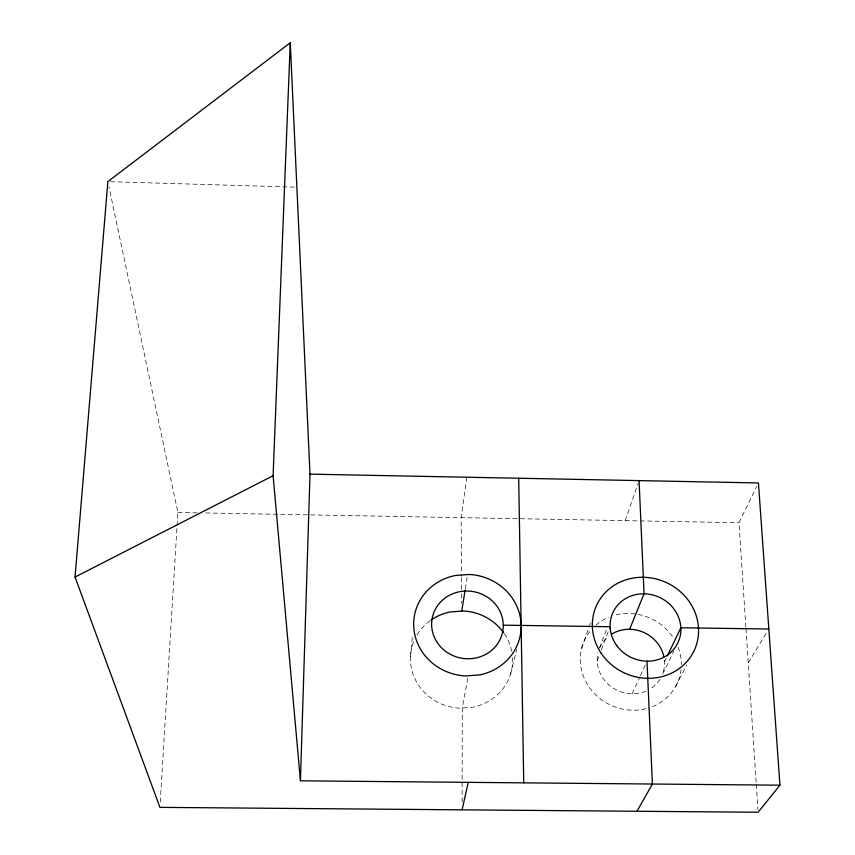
<?xml version="1.0" encoding="UTF-8"?>
<svg xmlns="http://www.w3.org/2000/svg" width="855" height="855" viewBox="0 0 855 855"><rect width="100%" height="100%" fill="white"/><g stroke="black" fill="none" stroke-linecap="round" stroke-linejoin="round"><path stroke-width="0.64" stroke-dasharray="4.28 3.21" d="M462.127 801.894L462.256 707.993L468.241 675.771M160.248 802.054L176.996 527.086M177.081 525.75L177.883 512.466L108.97 186.828M410.486 656.608L412.516 634.827M466.819 477.218L461.144 517.649L461.529 576.388M465.291 588.935L467.364 575.896M510.563 674.029L516.741 649.405M625.219 520.642L638.204 483.107M581.678 648.165L591.147 620.88M599.526 648.122L606.922 628.318M597.207 660.872L599.505 654.78M601.343 649.896L609.626 627.944M632.219 693.811L639.893 676.882M640.438 675.674L646.466 662.379M664.527 661.781L666.216 658.254M662.721 674.018L673.729 651.371M745.87 627.185L738.966 522.715L756.718 486.463M675.781 686.202L686.715 665.03M748.232 662.892L767.459 631.289M177.883 512.466L197.836 512.84M205.809 512.979L738.966 522.715M110.53 181.698L295.541 187.16M745.966 628.511L756.194 783.169M756.28 784.495L757.936 809.61M461.54 577.723L461.636 592.408M461.636 593.744L461.7 603.085M659.932 679.33A34.082 31.838 25.3 0 1 650.441 688.767M645.878 691.161A34.082 31.838 25.3 0 1 609.968 685.763A34.082 31.838 25.3 0 1 598.083 652.547M599.686 647.823A34.082 31.838 25.3 0 1 608.813 636.099M664.399 660.092A34.082 31.838 25.3 0 1 662.849 673.323M512.54 657.709A51.161 48.585 9.7 0 1 473.317 707.117L459.905 708.186A51.161 48.585 9.7 0 1 414.151 640.587M417.058 634.902A51.161 48.585 9.7 0 1 429.958 620.805M504.354 633.747A51.161 48.585 9.7 0 1 511.728 651.371M681.072 669.572A51.129 47.762 25.3 0 1 648.528 708.004M646.017 708.699A51.129 47.762 25.3 0 1 589.48 687.527A51.129 47.762 25.3 0 1 590.655 630.509M595.892 625.165A51.129 47.762 25.3 0 1 608.771 617.246M616.092 614.863A51.129 47.762 25.3 0 1 636.815 614.147M638.119 614.382A51.129 47.762 25.3 0 1 673.366 637.873M678.09 647.096A51.129 47.762 25.3 0 1 681.371 664.517"/><path stroke-width="1.28" d="M523.73 782.849L518.707 478.244M779.952 785.189L300.436 780.818L310.002 474.14L290.262 42.75L107.869 181.613L75.048 577.05L159.928 807.366L758.118 812.25L779.952 785.189L758.438 482.957L310.002 474.14M300.436 780.818L273.098 475.711L290.262 42.75M461.753 611.101L465.077 590.239M462.117 809.835L468.23 782.346M629.611 629.291L644.05 593.808L639.07 480.606M667.338 655.913L680.858 627.752L768.837 629.034M636.964 811.267L652.408 784.024L647.011 661.172M75.048 577.05L273.098 475.711M503.264 625.165L503.274 626.394A35.889 33.805 9.7 0 1 467.097 658.756A35.889 33.805 9.7 0 1 431.625 624.385A35.889 33.805 9.7 0 1 466.766 591.029L468.636 591.072A35.889 33.805 9.7 0 1 503.168 622.857L503.264 625.165L610.085 626.726M611.582 634.175A34.082 31.838 25.3 0 1 663.875 656.736M521.133 627.271A53.822 50.723 9.7 0 1 479.879 674.862L465.761 675.963A53.822 50.723 9.7 0 1 413.916 629.162A53.822 50.723 9.7 0 1 455.384 575.479L469.192 574.475A53.822 50.723 9.7 0 1 521.133 625.422M431.016 620.057A51.161 48.585 9.7 0 1 450.147 611.966L463.292 610.983A51.161 48.585 9.7 0 1 503.606 632.679M600.894 652.857A53.78 49.836 24.3 0 0 692.785 653.273A53.78 49.836 24.3 0 0 642.661 577.275A53.78 49.836 24.3 0 0 600.894 652.857M616.765 645.6A35.846 33.217 24.3 0 0 677.791 643.024A35.846 33.217 24.3 0 0 641.902 593.84A35.846 33.217 24.3 0 0 616.765 645.6"/></g></svg>
